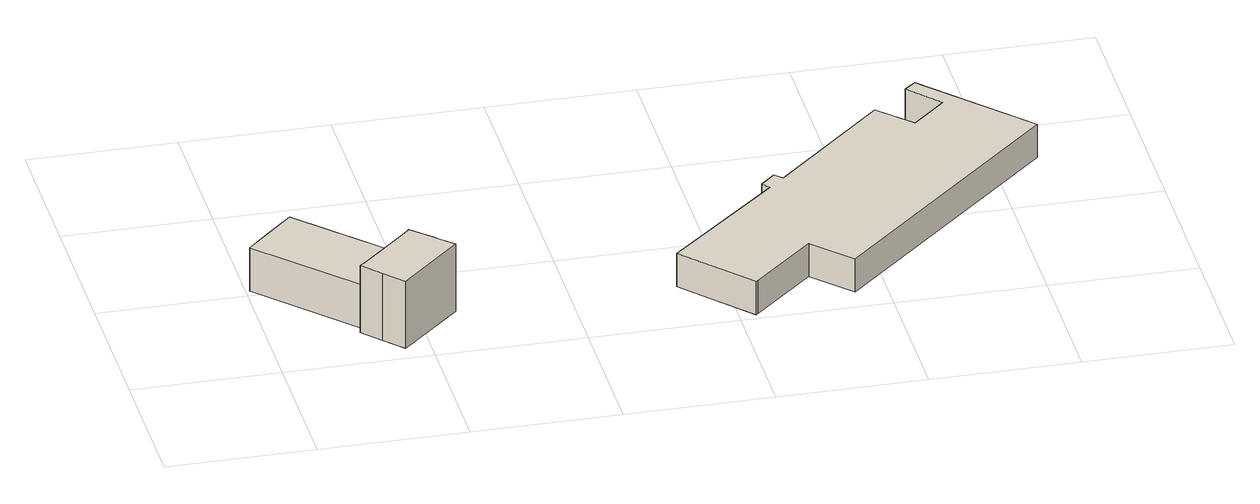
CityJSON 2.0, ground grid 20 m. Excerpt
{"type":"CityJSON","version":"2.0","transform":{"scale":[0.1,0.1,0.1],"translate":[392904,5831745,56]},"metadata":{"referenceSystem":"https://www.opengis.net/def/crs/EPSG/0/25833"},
"CityObjects":{
"building1":{"type":"Building","attributes":{"Gemeindeschluessel":"11000003","BezugspunktDach":"2200","function":"31001_1010","measuredHeight":8.37,"storeysAboveGround":1},"address":[{"country":"Germany","locality":"Berlin","thoroughfareNumber":"2","thoroughfareName":"Schillingweg"}],"geometry":[{"type":"Solid","lod":"1","boundaries":[[[[0,1,2,3,4]],[[5,6,7,8,9]],[[5,9,4,3]],[[6,5,3,2]],[[7,6,2,1]],[[8,7,1,0]],[[9,8,0,4]]]]}]},
"building2":{"type":"Building","attributes":{"Gemeindeschluessel":"11000003","function":"31001_1010"},"address":[{"country":"Germany","locality":"Berlin","thoroughfareNumber":"2 (1)","thoroughfareName":"Schillingweg"}],"children":["building2-1","building2-2"]},
"building2-1":{"type":"BuildingPart","attributes":{"BezugspunktDach":"2200","measuredHeight":10.46,"storeysAboveGround":2},"parents":["building2"],"geometry":[{"type":"MultiSurface","lod":"1","boundaries":[[[10,11,12,13,14,15,16,17,18,19]],[[8,7,20,21,22,23,24,25,26,27]],[[8,27,19,18]],[[7,8,18,17]],[[20,7,17,16]],[[21,20,16,15]],[[28,29,15,14]],[[22,21,30,31,32]],[[33,28,32,34,23,22,14,13]],[[24,23,13,12]],[[25,24,12,11]],[[26,25,11,10]],[[27,26,10,19]],[[32,31,30,29,28]],[[34,32,28,33]]]}]},
"building2-2":{"type":"BuildingPart","attributes":{"BezugspunktDach":"2200","measuredHeight":3,"storeysAboveGround":2},"parents":["building2"],"geometry":[{"type":"MultiSurface","lod":"1","boundaries":[[[33,35,36,29]],[[37,38,34,31]],[[37,31,29,36]],[[38,37,36,35]],[[34,38,35,33]],[[32,28,29,31]],[[34,33,28,32]]]}]},
"building3":{"type":"Building","attributes":{"Gemeindeschluessel":"11000003","BezugspunktDach":"2200","function":"31001_2000","measuredHeight":4.92,"storeysAboveGround":1},"address":[{"country":"Germany","locality":"Berlin","thoroughfareNumber":"2 (3)","thoroughfareName":"Schillingweg"}],"geometry":[{"type":"Solid","lod":"1","boundaries":[[[[39,40,41,42,43,44,45,46,47,48,49,50,51,52,53]],[[54,55,56,57,58,59,60,61,62,63,64,65,66,67,68]],[[54,68,53,52]],[[55,54,52,51]],[[56,55,51,50]],[[57,56,50,49]],[[58,57,49,48]],[[59,58,48,47]],[[60,59,47,46]],[[61,60,46,45]],[[62,61,45,44]],[[63,62,44,43]],[[64,63,43,42]],[[65,64,42,41]],[[66,65,41,40]],[[67,66,40,39]],[[68,67,39,53]]]]}]}
},
"vertices":[
[127,83,66],[196,148,66],[72,276,66],[38,243,66],[5,211,66],[38,243,2],[72,276,2],[196,148,2],[127,83,2],[5,211,2],
[143,51,101],[167,25,101],[250,103,101],[232,121,101],[225,128,101],[219,134,101],[200,152,101],[196,148,101],[127,83,101],[119,77,101],[200,152,2],[219,134,2],[225,128,2],[232,121,2],[250,103,2],[167,25,2],[143,51,2],[119,77,2],[225,128,33],[219,134,33],[219,134,11],[219,134,3],[225,128,3],[232,121,33],[232,121,3],
[240,130,33],[228,142,33],[228,142,3],[240,130,3],
[621,6,53],[624,8,53],[708,86,53],[757,34,53],[1059,316,53],[930,454,53],[915,441,53],[954,397,53],[908,354,53],[865,398,53],[713,255,53],[703,265,53],[683,246,53],[691,235,53],[538,98,53],[691,235,4],[683,246,4],[703,265,4],[713,255,4],[865,398,4],[908,354,4],[954,397,4],[915,441,4],[930,454,4],[1059,316,4],[757,34,4],[708,86,4],[624,8,4],[621,6,4],[538,98,4]
]}
